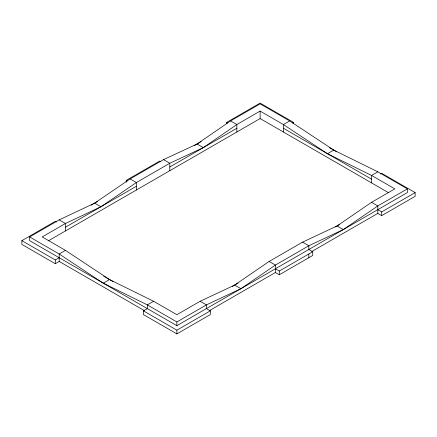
<?xml version="1.0" encoding="UTF-8"?>
<svg xmlns="http://www.w3.org/2000/svg" width="437" height="437" viewBox="0 0 437 437"><rect width="100%" height="100%" fill="white"/><g stroke="black" fill="none" stroke-linecap="round" stroke-linejoin="round"><path stroke-width="0.66" d="M197.065 144.002L230.583 120.923L260.124 103.869L289.671 120.923L333.742 150.099L377.814 171.817L407.36 188.871L407.36 192.602L176.876 325.674L29.64 240.667L29.64 236.936L59.186 219.882L94.649 203.134L130.111 178.93L163.547 159.625L197.065 144.002L203.331 147.624L236.849 124.545L260.124 111.102L283.4 124.545L327.477 153.72L371.548 175.434L394.824 188.871L371.548 202.309L337.058 225.956L302.568 242.136L269.132 261.441L234.642 285.082L200.151 301.268L176.876 314.706L153.6 301.268L109.523 279.549L65.452 250.374L42.176 236.936L65.452 223.498L100.914 206.756L136.377 182.551L169.818 163.241L203.331 147.624M29.64 236.936L59.186 253.995L103.258 283.171L147.329 304.884L176.876 321.943L206.417 304.884L240.907 288.704L275.397 265.062L308.839 245.752L343.324 229.572L377.814 205.931L407.36 188.871M144.396 310.647L59.186 261.452L55.286 263.702L21.85 244.398L21.85 240.667L55.286 221.362L56.4 222.001M126.217 182.278L126.217 180.41L159.652 161.106L160.767 161.75M226.688 123.649L226.688 122.404L260.124 103.099L293.566 122.404L293.566 123.649M91.104 205.182L97.604 201.43M194.126 145.701L201.184 141.626M65.452 227.229L136.377 186.277M169.818 166.972L236.849 128.27M48.573 240.7L260.124 118.564L388.427 192.635M65.452 250.374L59.186 253.995L59.186 261.452M289.671 120.923L283.4 124.545L283.4 132.001M21.85 240.667L55.286 259.971L59.186 257.726M292.451 123.048L293.566 122.404M103.258 283.171L109.523 279.549M327.477 153.72L333.742 150.099M153.6 301.268L147.329 304.884L147.329 308.615L143.434 310.865L143.434 314.596L176.876 333.901L210.312 314.596L210.312 310.865L206.417 308.615L206.417 304.884L200.151 301.268M377.814 171.817L371.548 175.434L371.548 182.895M380.6 173.942L381.714 173.298L415.15 192.602L415.15 196.333L381.714 215.638L377.814 213.387L311.783 251.515M232.304 286.437L238.149 283.061M335.305 226.967L339.396 224.602M209.367 310.641L275.397 272.519L279.292 274.769L312.734 255.465L312.734 251.734L308.839 249.483L308.839 245.752L302.568 242.136M143.434 310.865L176.876 330.17L210.312 310.865M275.397 268.788L279.292 271.038L312.734 251.734M377.814 209.662L381.714 211.907L415.15 192.602M329.629 147.728L336.681 151.797M283.4 128.27L371.548 179.165M230.583 120.923L236.849 124.545L236.849 132.001M371.548 202.309L377.814 205.931L377.814 213.387M226.688 122.404L227.797 123.048M337.058 225.956L343.324 229.572M163.547 159.625L169.818 163.241L169.818 170.703M130.111 178.93L136.377 182.551L136.377 190.008M269.132 261.441L275.397 265.062L275.397 272.519M126.217 180.41L127.331 181.055M94.649 203.134L100.914 206.756M234.642 285.082L240.907 288.704M59.186 219.882L65.452 223.498L65.452 230.96M103.645 276.157L113.052 281.586M381.714 211.907L381.714 215.638M308.839 253.984L308.839 257.715M279.292 271.038L279.292 274.769M260.124 111.102L260.124 118.564M176.876 321.943L176.876 325.674M176.876 330.17L176.876 333.901M55.286 259.971L55.286 263.702"/></g></svg>
